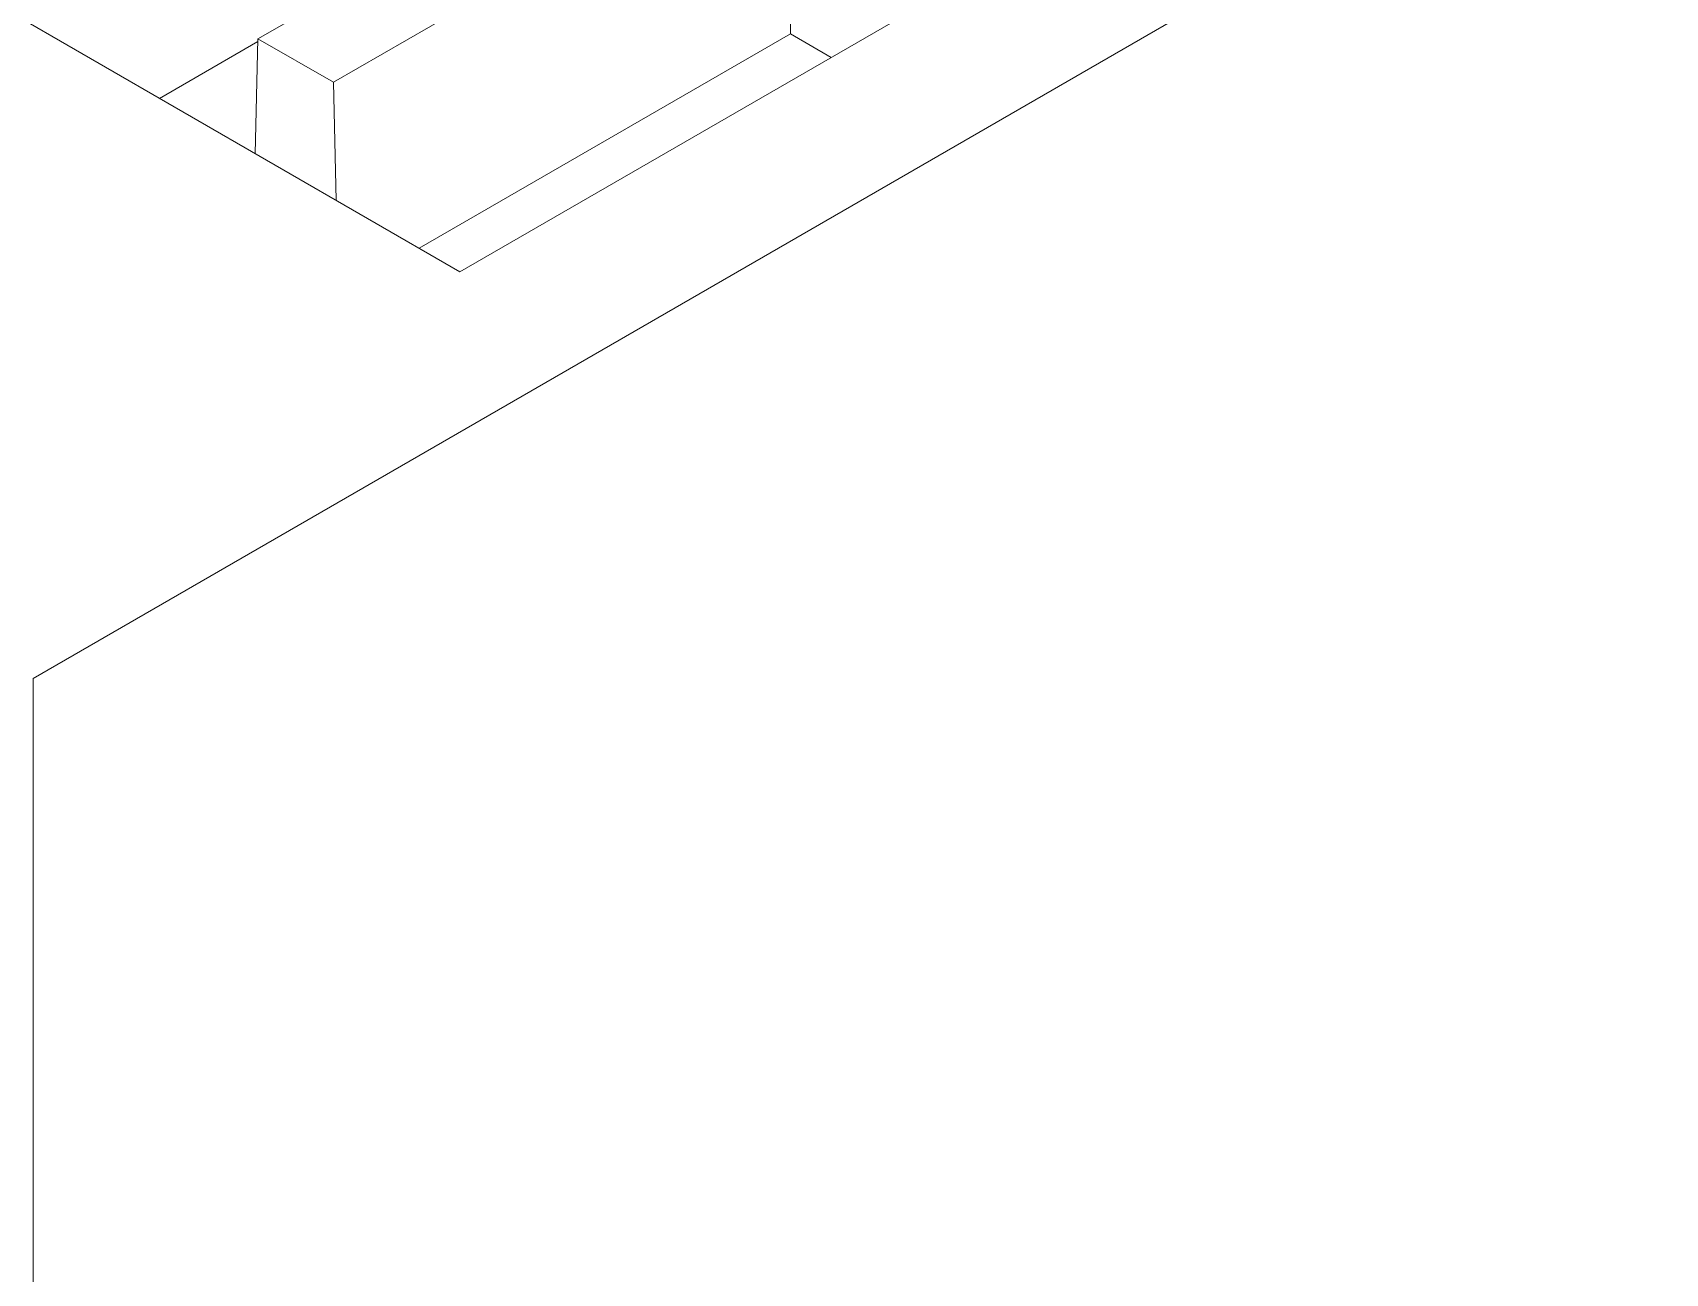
# Model space of a CAD drawing. Header units: inches. Extents: x 67248 to 85686, y -40174 to -31152.
# Drawn here: x 82504.15 to 82516.5, y -33369.74 to -33360.35 of the extents above; entities that cross this region are included whole.
import ezdxf

# ---------------------------------------------------------------- set-up
doc = ezdxf.new("R2010")
doc.units = ezdxf.units.IN
doc.header["$MEASUREMENT"] = 0

# ---------------------------------------------------------------- blocks, each defined once
blk = doc.blocks.new('ET200S')
at = {"lineweight": 0}
for p, q in [((108.621, 12.852), (130.188, 25.304)), ((111.609, 15.7), (102.239, 21.109)), ((110.195, 17.332), (113.395, 19.18)), ((113.925, 18.874), (110.724, 17.027)), ((113.925, 18.874), (113.925, 17.366)), ((111.609, 15.7), (115.517, 17.955)), ((110.195, 17.312), (109.505, 16.914)), ((110.195, 17.332), (110.177, 16.527)), ((110.724, 17.027), (110.195, 17.332)), ((113.925, 17.366), (111.324, 15.865)), ((114.21, 17.201), (113.925, 17.366)), ((110.743, 16.2), (110.724, 17.027)), ((108.621, -52.631), (108.621, 12.852))]:
    blk.add_line(p, q, dxfattribs=at)

msp = doc.modelspace()

# ---------------------------------------------------------------- block references
at = {"xscale": 1.08, "yscale": 1.08, "zscale": 1.08}
msp.add_blockref('ET200S', (82386.84, -33379.117, 0.332), dxfattribs=at)

doc.saveas('drawing.dxf')
